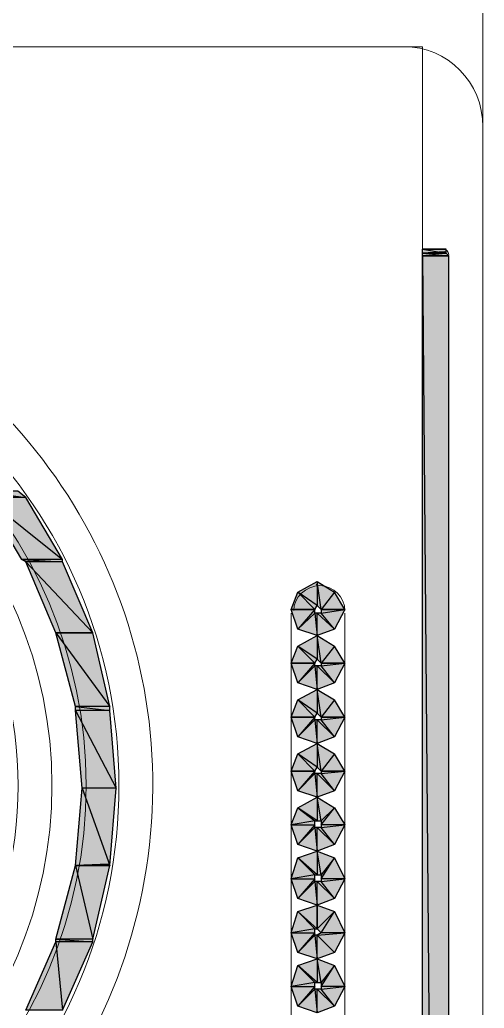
# Model space of a CAD drawing. Header units: millimetres. Extents: x 53 to 176, y -29 to 32.
# Drawn here: x 113.756 to 114.249, y -10.488 to -9.438 of the extents above; entities that cross this region are included whole.
import ezdxf

# ---------------------------------------------------------------- set-up
doc = ezdxf.new("R2010")
doc.units = ezdxf.units.MM
doc.layers.add('15 - Quadro de medição', color=6, linetype='Continuous')

msp = doc.modelspace()

# ---------------------------------------------------------------- hatches: boundary and pattern name
at = {"layer": '15 - Quadro de medição', "true_color": 0x000007}
h = msp.add_hatch(color=7, dxfattribs=at)
h.paths.add_polyline_path([(114.2089, -9.6815), (114.2075, -9.6815), (114.1838, -9.6815)])
h.paths.add_polyline_path([(114.2089, -9.6815), (114.1838, -9.6815), (114.2047, -9.6815)])
h = msp.add_hatch(color=7, dxfattribs=at)
h.paths.add_polyline_path([(114.2089, -9.6815), (114.1838, -9.6815), (114.2089, -9.6857)])
h.paths.add_polyline_path([(114.1838, -9.6815), (114.2089, -9.6857), (114.1838, -9.6857)])
h.paths.add_polyline_path([(114.2089, -9.6857), (114.1838, -9.6857)])
h.paths.add_polyline_path([(114.1838, -9.6857), (114.2089, -9.6857), (114.2075, -9.6843)])
h.paths.add_polyline_path([(114.2089, -9.6857), (114.2075, -9.6843), (114.1838, -9.6857)])
h.paths.add_polyline_path([(114.2089, -9.6857), (114.1838, -9.6857)])
h = msp.add_hatch(color=7, dxfattribs=at)
h.paths.add_polyline_path([(114.2089, -9.6857), (114.1838, -9.6857), (114.2117, -9.6885)])
h.paths.add_polyline_path([(114.1838, -9.6857), (114.2117, -9.6885), (114.1838, -9.6885)])
h.paths.add_polyline_path([(114.2117, -9.6885), (114.1838, -9.6885)])
h.paths.add_polyline_path([(114.1838, -9.6885), (114.2117, -9.6885)])
h.paths.add_polyline_path([(114.2117, -9.6885), (114.1838, -9.6885)])
h.paths.add_polyline_path([(114.2117, -9.6885), (114.1838, -9.6885)])
h = msp.add_hatch(color=7, dxfattribs=at)
h.paths.add_polyline_path([(114.2117, -9.6885), (114.1838, -9.6885), (114.2117, -13.0324)])
h.paths.add_polyline_path([(114.1838, -9.6885), (114.2117, -13.0324), (114.1838, -13.0324)])
h = msp.add_hatch(color=7, dxfattribs=at)
h.paths.add_polyline_path([(113.7536, -9.9386), (113.7117, -9.9386), (113.762, -9.9455)])
h.paths.add_polyline_path([(113.7117, -9.9386), (113.762, -9.9455), (113.7187, -9.9455)])
h = msp.add_hatch(color=7, dxfattribs=at)
h.paths.add_polyline_path([(113.762, -9.9455), (113.7187, -9.9455), (113.8011, -10.0112)])
h.paths.add_polyline_path([(113.7187, -9.9455), (113.8011, -10.0112), (113.7578, -10.0112)])
h = msp.add_hatch(color=7, dxfattribs=at)
h.paths.add_polyline_path([(113.8011, -10.0112), (113.7578, -10.0112), (113.8011, -10.014)])
h.paths.add_polyline_path([(113.7578, -10.0112), (113.8011, -10.014), (113.762, -10.014)])
h = msp.add_hatch(color=7, dxfattribs=at)
h.paths.add_polyline_path([(113.8011, -10.014), (113.762, -10.014), (113.8332, -10.0894)])
h.paths.add_polyline_path([(113.762, -10.014), (113.8332, -10.0894), (113.7941, -10.0894)])
h = msp.add_hatch(color=7, dxfattribs=at)
h.paths.add_polyline_path([(114.1014, -10.0643), (114.0902, -10.0461), (114.0762, -10.0643)])
h.paths.add_polyline_path([(114.0902, -10.0461), (114.0762, -10.0643), (114.072, -10.0349)])
h.paths.add_polyline_path([(114.0762, -10.0643), (114.072, -10.0349), (114.072, -10.0601)])
h.paths.add_polyline_path([(114.072, -10.0349), (114.072, -10.0601), (114.0511, -10.0461)])
h.paths.add_polyline_path([(114.072, -10.0601), (114.0511, -10.0461), (114.0692, -10.0643)])
h.paths.add_polyline_path([(114.0511, -10.0461), (114.0692, -10.0643), (114.0441, -10.0643)])
h = msp.add_hatch(color=7, dxfattribs=at)
h.paths.add_polyline_path([(114.0441, -10.0643), (114.0692, -10.0643), (114.0511, -10.0852)])
h.paths.add_polyline_path([(114.0692, -10.0643), (114.0511, -10.0852), (114.0692, -10.0685)])
h.paths.add_polyline_path([(114.0511, -10.0852), (114.0692, -10.0685), (114.072, -10.0922)])
h.paths.add_polyline_path([(114.0692, -10.0685), (114.072, -10.0922), (114.072, -10.0685)])
h.paths.add_polyline_path([(114.072, -10.0922), (114.072, -10.0685), (114.0902, -10.0852)])
h.paths.add_polyline_path([(114.072, -10.0685), (114.0902, -10.0852), (114.0762, -10.0685)])
h.paths.add_polyline_path([(114.0902, -10.0852), (114.0762, -10.0685), (114.1014, -10.0643)])
h.paths.add_polyline_path([(114.0762, -10.0685), (114.1014, -10.0643), (114.0762, -10.0643)])
h = msp.add_hatch(color=7, dxfattribs=at)
h.paths.add_polyline_path([(113.8332, -10.0894), (113.7941, -10.0894), (113.8514, -10.1676)])
h.paths.add_polyline_path([(113.7941, -10.0894), (113.8514, -10.1676), (113.815, -10.1676)])
h = msp.add_hatch(color=7, dxfattribs=at)
h.paths.add_polyline_path([(114.1014, -10.1215), (114.0902, -10.1034), (114.0762, -10.1215)])
h.paths.add_polyline_path([(114.0902, -10.1034), (114.0762, -10.1215), (114.072, -10.0922)])
h.paths.add_polyline_path([(114.0762, -10.1215), (114.072, -10.0922), (114.072, -10.1173)])
h.paths.add_polyline_path([(114.072, -10.0922), (114.072, -10.1173), (114.0511, -10.1034)])
h.paths.add_polyline_path([(114.072, -10.1173), (114.0511, -10.1034), (114.0692, -10.1215)])
h.paths.add_polyline_path([(114.0511, -10.1034), (114.0692, -10.1215), (114.0441, -10.1215)])
h = msp.add_hatch(color=7, dxfattribs=at)
h.paths.add_polyline_path([(114.0441, -10.1215), (114.0692, -10.1215), (114.0511, -10.1425)])
h.paths.add_polyline_path([(114.0692, -10.1215), (114.0511, -10.1425), (114.0692, -10.1243)])
h.paths.add_polyline_path([(114.0511, -10.1425), (114.0692, -10.1243), (114.072, -10.1495)])
h.paths.add_polyline_path([(114.0692, -10.1243), (114.072, -10.1495), (114.072, -10.1243)])
h.paths.add_polyline_path([(114.072, -10.1495), (114.072, -10.1243), (114.0902, -10.1425)])
h.paths.add_polyline_path([(114.072, -10.1243), (114.0902, -10.1425), (114.0762, -10.1243)])
h.paths.add_polyline_path([(114.0902, -10.1425), (114.0762, -10.1243), (114.1014, -10.1215)])
h.paths.add_polyline_path([(114.0762, -10.1243), (114.1014, -10.1215), (114.0762, -10.1215)])
h = msp.add_hatch(color=7, dxfattribs=at)
h.paths.add_polyline_path([(114.1014, -10.1788), (114.0902, -10.1606), (114.0762, -10.1788)])
h.paths.add_polyline_path([(114.0902, -10.1606), (114.0762, -10.1788), (114.072, -10.1495)])
h.paths.add_polyline_path([(114.0762, -10.1788), (114.072, -10.1495), (114.072, -10.1746)])
h.paths.add_polyline_path([(114.072, -10.1495), (114.072, -10.1746), (114.0511, -10.1606)])
h.paths.add_polyline_path([(114.072, -10.1746), (114.0511, -10.1606), (114.0692, -10.1788)])
h.paths.add_polyline_path([(114.0511, -10.1606), (114.0692, -10.1788), (114.0441, -10.1788)])
h = msp.add_hatch(color=7, dxfattribs=at)
h.paths.add_polyline_path([(113.8514, -10.1676), (113.815, -10.1676), (113.8514, -10.1718)])
h.paths.add_polyline_path([(113.815, -10.1676), (113.8514, -10.1718), (113.815, -10.1718)])
h = msp.add_hatch(color=7, dxfattribs=at)
h.paths.add_polyline_path([(113.8514, -10.1718), (113.815, -10.1718), (113.8583, -10.2542)])
h.paths.add_polyline_path([(113.815, -10.1718), (113.8583, -10.2542), (113.822, -10.2542)])
h = msp.add_hatch(color=7, dxfattribs=at)
h.paths.add_polyline_path([(114.0441, -10.1788), (114.0692, -10.1788), (114.0511, -10.1997)])
h.paths.add_polyline_path([(114.0692, -10.1788), (114.0511, -10.1997), (114.0692, -10.1816)])
h.paths.add_polyline_path([(114.0511, -10.1997), (114.0692, -10.1816), (114.072, -10.2067)])
h.paths.add_polyline_path([(114.0692, -10.1816), (114.072, -10.2067), (114.072, -10.1816)])
h.paths.add_polyline_path([(114.072, -10.2067), (114.072, -10.1816), (114.0902, -10.1997)])
h.paths.add_polyline_path([(114.072, -10.1816), (114.0902, -10.1997), (114.0762, -10.1816)])
h.paths.add_polyline_path([(114.0902, -10.1997), (114.0762, -10.1816), (114.1014, -10.1788)])
h.paths.add_polyline_path([(114.0762, -10.1816), (114.1014, -10.1788), (114.0762, -10.1788)])
h = msp.add_hatch(color=7, dxfattribs=at)
h.paths.add_polyline_path([(114.1014, -10.2361), (114.0902, -10.2179), (114.0762, -10.2361)])
h.paths.add_polyline_path([(114.0902, -10.2179), (114.0762, -10.2361), (114.072, -10.2067)])
h.paths.add_polyline_path([(114.0762, -10.2361), (114.072, -10.2067), (114.072, -10.2319)])
h.paths.add_polyline_path([(114.072, -10.2067), (114.072, -10.2319), (114.0511, -10.2179)])
h.paths.add_polyline_path([(114.072, -10.2319), (114.0511, -10.2179), (114.0692, -10.2361)])
h.paths.add_polyline_path([(114.0511, -10.2179), (114.0692, -10.2361), (114.0441, -10.2361)])
h = msp.add_hatch(color=7, dxfattribs=at)
h.paths.add_polyline_path([(114.0441, -10.2361), (114.0692, -10.2361), (114.0511, -10.257)])
h.paths.add_polyline_path([(114.0692, -10.2361), (114.0511, -10.257), (114.0692, -10.2389)])
h.paths.add_polyline_path([(114.0511, -10.257), (114.0692, -10.2389), (114.072, -10.264)])
h.paths.add_polyline_path([(114.0692, -10.2389), (114.072, -10.264), (114.072, -10.2389)])
h.paths.add_polyline_path([(114.072, -10.264), (114.072, -10.2389), (114.0902, -10.257)])
h.paths.add_polyline_path([(114.072, -10.2389), (114.0902, -10.257), (114.0762, -10.2389)])
h.paths.add_polyline_path([(114.0902, -10.257), (114.0762, -10.2389), (114.1014, -10.2361)])
h.paths.add_polyline_path([(114.0762, -10.2389), (114.1014, -10.2361), (114.0762, -10.2361)])
h = msp.add_hatch(color=7, dxfattribs=at)
h.paths.add_polyline_path([(113.8583, -10.2542), (113.822, -10.2542), (113.8514, -10.3366)])
h.paths.add_polyline_path([(113.822, -10.2542), (113.8514, -10.3366), (113.815, -10.3366)])
h = msp.add_hatch(color=7, dxfattribs=at)
h.paths.add_polyline_path([(114.0902, -10.3143), (114.0762, -10.2961), (114.1014, -10.2933)])
h.paths.add_polyline_path([(114.0762, -10.2961), (114.1014, -10.2933), (114.0762, -10.2933)])
h.paths.add_polyline_path([(114.1014, -10.2933), (114.0762, -10.2933), (114.0902, -10.2752)])
h.paths.add_polyline_path([(114.0762, -10.2933), (114.0902, -10.2752), (114.0762, -10.2891)])
h.paths.add_polyline_path([(114.0902, -10.2752), (114.0762, -10.2891), (114.072, -10.264)])
h.paths.add_polyline_path([(114.0762, -10.2891), (114.072, -10.264), (114.072, -10.2891)])
h.paths.add_polyline_path([(114.072, -10.264), (114.072, -10.2891), (114.0511, -10.2752)])
h.paths.add_polyline_path([(114.072, -10.2891), (114.0511, -10.2752), (114.0692, -10.2891)])
h.paths.add_polyline_path([(114.0511, -10.2752), (114.0692, -10.2891), (114.0441, -10.2933)])
h.paths.add_polyline_path([(114.0692, -10.2891), (114.0441, -10.2933), (114.0692, -10.2933)])
h.paths.add_polyline_path([(114.0441, -10.2933), (114.0692, -10.2933), (114.0511, -10.3143)])
h.paths.add_polyline_path([(114.0692, -10.2933), (114.0511, -10.3143), (114.0692, -10.2961)])
h.paths.add_polyline_path([(114.0511, -10.3143), (114.0692, -10.2961), (114.072, -10.3213)])
h.paths.add_polyline_path([(114.0692, -10.2961), (114.072, -10.3213), (114.072, -10.2961)])
h.paths.add_polyline_path([(114.072, -10.3213), (114.072, -10.2961), (114.0902, -10.3143)])
h.paths.add_polyline_path([(114.072, -10.2961), (114.0902, -10.3143), (114.0762, -10.2961)])
h = msp.add_hatch(color=7, dxfattribs=at)
h.paths.add_polyline_path([(114.0902, -10.3715), (114.0762, -10.3534), (114.1014, -10.3506)])
h.paths.add_polyline_path([(114.0762, -10.3534), (114.1014, -10.3506), (114.0762, -10.3506)])
h.paths.add_polyline_path([(114.1014, -10.3506), (114.0762, -10.3506), (114.0902, -10.3282)])
h.paths.add_polyline_path([(114.0762, -10.3506), (114.0902, -10.3282), (114.0762, -10.3464)])
h.paths.add_polyline_path([(114.0902, -10.3282), (114.0762, -10.3464), (114.072, -10.3213)])
h.paths.add_polyline_path([(114.0762, -10.3464), (114.072, -10.3213), (114.072, -10.3464)])
h.paths.add_polyline_path([(114.072, -10.3213), (114.072, -10.3464), (114.0511, -10.3282)])
h.paths.add_polyline_path([(114.072, -10.3464), (114.0511, -10.3282), (114.0692, -10.3464)])
h.paths.add_polyline_path([(114.0511, -10.3282), (114.0692, -10.3464), (114.0441, -10.3506)])
h.paths.add_polyline_path([(114.0692, -10.3464), (114.0441, -10.3506), (114.0692, -10.3506)])
h.paths.add_polyline_path([(114.0441, -10.3506), (114.0692, -10.3506), (114.0511, -10.3715)])
h.paths.add_polyline_path([(114.0692, -10.3506), (114.0511, -10.3715), (114.0692, -10.3534)])
h.paths.add_polyline_path([(114.0511, -10.3715), (114.0692, -10.3534), (114.072, -10.3785)])
h.paths.add_polyline_path([(114.0692, -10.3534), (114.072, -10.3785), (114.072, -10.3534)])
h.paths.add_polyline_path([(114.072, -10.3785), (114.072, -10.3534), (114.0902, -10.3715)])
h.paths.add_polyline_path([(114.072, -10.3534), (114.0902, -10.3715), (114.0762, -10.3534)])
h = msp.add_hatch(color=7, dxfattribs=at)
h.paths.add_polyline_path([(113.815, -10.3366), (113.8514, -10.3366), (113.85, -10.3352)])
h.paths.add_polyline_path([(113.8514, -10.3366), (113.85, -10.3352), (113.815, -10.3366)])
h = msp.add_hatch(color=7, dxfattribs=at)
h.paths.add_polyline_path([(113.8514, -10.3366), (113.815, -10.3366), (113.8332, -10.4148)])
h.paths.add_polyline_path([(113.815, -10.3366), (113.8332, -10.4148), (113.7941, -10.4148)])
h = msp.add_hatch(color=7, dxfattribs=at)
h.paths.add_polyline_path([(114.072, -10.3785), (114.072, -10.4037), (114.0511, -10.3855)])
h.paths.add_polyline_path([(114.072, -10.4037), (114.0511, -10.3855), (114.0692, -10.4037)])
h.paths.add_polyline_path([(114.0511, -10.3855), (114.0692, -10.4037), (114.0441, -10.4079)])
h.paths.add_polyline_path([(114.0692, -10.4037), (114.0441, -10.4079), (114.0692, -10.4079)])
h.paths.add_polyline_path([(114.0441, -10.4079), (114.0692, -10.4079), (114.0511, -10.4288)])
h.paths.add_polyline_path([(114.0692, -10.4079), (114.0511, -10.4288), (114.0692, -10.4107)])
h.paths.add_polyline_path([(114.0511, -10.4288), (114.0692, -10.4107), (114.072, -10.4358)])
h.paths.add_polyline_path([(114.0692, -10.4107), (114.072, -10.4358), (114.072, -10.4107)])
h.paths.add_polyline_path([(114.072, -10.4358), (114.072, -10.4107), (114.0902, -10.4288)])
h = msp.add_hatch(color=7, dxfattribs=at)
h.paths.add_polyline_path([(114.1014, -10.4079), (114.0762, -10.4079), (114.0902, -10.3855)])
h.paths.add_polyline_path([(114.0762, -10.4079), (114.0902, -10.3855), (114.072, -10.4037)])
h.paths.add_polyline_path([(114.0902, -10.3855), (114.072, -10.4037), (114.072, -10.3785)])
h = msp.add_hatch(color=7, dxfattribs=at)
h.paths.add_polyline_path([(114.0902, -10.4288), (114.072, -10.4107), (114.1014, -10.4079)])
h.paths.add_polyline_path([(114.072, -10.4107), (114.1014, -10.4079), (114.0762, -10.4079)])
h = msp.add_hatch(color=7, dxfattribs=at)
h.paths.add_polyline_path([(113.8332, -10.4176), (113.7941, -10.4176), (113.8011, -10.4903)])
h.paths.add_polyline_path([(113.7941, -10.4176), (113.8011, -10.4903), (113.762, -10.4903)])
h = msp.add_hatch(color=7, dxfattribs=at)
h.paths.add_polyline_path([(113.8332, -10.4148), (113.7941, -10.4148), (113.8332, -10.4176)])
h.paths.add_polyline_path([(113.7941, -10.4148), (113.8332, -10.4176), (113.7941, -10.4176)])
h = msp.add_hatch(color=7, dxfattribs=at)
h.paths.add_polyline_path([(114.0902, -10.4861), (114.0762, -10.4679), (114.1014, -10.4651)])
h.paths.add_polyline_path([(114.0762, -10.4679), (114.1014, -10.4651), (114.0762, -10.4651)])
h.paths.add_polyline_path([(114.1014, -10.4651), (114.0762, -10.4651), (114.0902, -10.4428)])
h.paths.add_polyline_path([(114.0762, -10.4651), (114.0902, -10.4428), (114.0762, -10.4609)])
h.paths.add_polyline_path([(114.0902, -10.4428), (114.0762, -10.4609), (114.072, -10.4358)])
h.paths.add_polyline_path([(114.0762, -10.4609), (114.072, -10.4358), (114.072, -10.4609)])
h.paths.add_polyline_path([(114.072, -10.4358), (114.072, -10.4609), (114.0511, -10.4428)])
h.paths.add_polyline_path([(114.072, -10.4609), (114.0511, -10.4428), (114.0692, -10.4609)])
h.paths.add_polyline_path([(114.0511, -10.4428), (114.0692, -10.4609), (114.0441, -10.4651)])
h.paths.add_polyline_path([(114.0692, -10.4609), (114.0441, -10.4651), (114.0692, -10.4651)])
h.paths.add_polyline_path([(114.0441, -10.4651), (114.0692, -10.4651), (114.0511, -10.4861)])
h.paths.add_polyline_path([(114.0692, -10.4651), (114.0511, -10.4861), (114.0692, -10.4679)])
h.paths.add_polyline_path([(114.0511, -10.4861), (114.0692, -10.4679), (114.072, -10.4931)])
h.paths.add_polyline_path([(114.0692, -10.4679), (114.072, -10.4931), (114.072, -10.4679)])
h.paths.add_polyline_path([(114.072, -10.4931), (114.072, -10.4679), (114.0902, -10.4861)])
h.paths.add_polyline_path([(114.072, -10.4679), (114.0902, -10.4861), (114.0762, -10.4679)])

# ---------------------------------------------------------------- linework, layer by layer
at = {"layer": '15 - Quadro de medição', "color": 7, "linetype": 'Continuous', "lineweight": 20, "true_color": 0x000007}
for points in [[(112.3917, -9.3282), (114.248, -9.3282), (114.248, -13.0324), (112.3917, -13.0324)], [(114.248, -9.3282), (116.1001, -9.3282), (116.1001, -13.0324), (114.248, -13.0324)]]:
    msp.add_lwpolyline(points, close=True, dxfattribs=at)
for points in [[(112.463, -9.4664), (114.1838, -9.4664), (114.1838, -13.0324), (112.456, -13.0324), (112.4546, -13.031), (112.3917, -13.0324)], [(112.4769, -9.4664), (114.1614, -9.4664), (114.1614, -9.4664)], [(114.248, -9.553), (114.248, -13.0324), (112.3917, -13.0324), (112.3917, -9.553)], [(116.1001, -9.553), (116.1001, -13.0324), (114.248, -13.0324), (114.248, -9.553)], [(114.2047, -9.6815), (114.1838, -9.6815), (114.1838, -9.6815)], [(114.1838, -13.0324), (114.2117, -13.0324), (114.2117, -9.6885)], [(114.072, -10.0391), (114.0706, -10.0377), (114.0706, -10.0377)], [(114.0441, -10.0685), (114.0441, -10.9763), (114.0441, -10.9763)], [(114.1014, -10.9763), (114.1014, -10.0685), (114.1014, -10.0685)]]:
    msp.add_lwpolyline(points, dxfattribs=at)
at = {"layer": '15 - Quadro de medição', "color": 7, "linetype": 'Continuous', "lineweight": -2, "true_color": 0x000007}
for points in [[(114.1838, -9.6815), (114.2047, -9.6815), (114.2047, -9.6815)], [(114.2047, -9.6815), (114.2047, -9.6815), (114.1838, -9.6815)], [(114.2047, -9.6815), (114.1838, -9.6815)], [(114.1838, -9.6815), (114.2047, -9.6815), (114.2047, -9.6815)], [(114.2089, -9.6815), (114.2075, -9.6815), (114.1838, -9.6815)], [(114.2089, -9.6815), (114.1838, -9.6815), (114.2047, -9.6815)], [(114.2089, -9.6815), (114.1838, -9.6815), (114.2089, -9.6857)], [(114.1838, -9.6815), (114.2089, -9.6857), (114.1838, -9.6857)], [(114.1838, -9.6857), (114.2089, -9.6857), (114.2075, -9.6843)], [(114.2089, -9.6857), (114.2075, -9.6843), (114.1838, -9.6857)], [(114.2089, -9.6857), (114.1838, -9.6857)], [(114.2089, -9.6857), (114.1838, -9.6857)], [(114.2089, -9.6857), (114.1838, -9.6857), (114.2117, -9.6885)], [(114.1838, -9.6857), (114.2117, -9.6885), (114.1838, -9.6885)], [(114.2117, -9.6885), (114.1838, -9.6885)], [(114.1838, -9.6885), (114.2117, -9.6885), (114.2117, -9.6885)], [(114.2117, -9.6885), (114.2117, -9.6885), (114.1838, -9.6885)], [(114.2117, -9.6885), (114.1838, -9.6885)], [(114.2117, -9.6885), (114.1838, -9.6885), (114.2117, -13.0324)], [(114.1838, -9.6885), (114.2117, -13.0324), (114.1838, -13.0324)], [(113.7536, -9.9386), (113.7117, -9.9386), (113.762, -9.9455)], [(113.7117, -9.9386), (113.762, -9.9455), (113.7187, -9.9455)], [(113.762, -9.9455), (113.7187, -9.9455), (113.8011, -10.0112)], [(113.7187, -9.9455), (113.8011, -10.0112), (113.7578, -10.0112)], [(113.8011, -10.0112), (113.7578, -10.0112), (113.8011, -10.014)], [(113.7578, -10.0112), (113.8011, -10.014), (113.762, -10.014)], [(113.8011, -10.014), (113.762, -10.014), (113.8332, -10.0894)], [(113.762, -10.014), (113.8332, -10.0894), (113.7941, -10.0894)], [(114.072, -10.0349), (114.072, -10.0601), (114.0511, -10.0461)], [(114.0902, -10.0461), (114.0762, -10.0643), (114.072, -10.0349)], [(114.0762, -10.0643), (114.072, -10.0349), (114.072, -10.0601)], [(114.0511, -10.0461), (114.0692, -10.0643), (114.0441, -10.0643)], [(114.072, -10.0601), (114.0511, -10.0461), (114.0692, -10.0643)], [(114.1014, -10.0643), (114.0902, -10.0461), (114.0762, -10.0643)], [(114.0441, -10.0643), (114.0692, -10.0643), (114.0511, -10.0852)], [(114.0692, -10.0643), (114.0511, -10.0852), (114.0692, -10.0685)], [(114.0511, -10.0852), (114.0692, -10.0685), (114.072, -10.0922)], [(114.0692, -10.0685), (114.072, -10.0922), (114.072, -10.0685)], [(114.072, -10.0922), (114.072, -10.0685), (114.0902, -10.0852)], [(114.072, -10.0685), (114.0902, -10.0852), (114.0762, -10.0685)], [(114.0902, -10.0852), (114.0762, -10.0685), (114.1014, -10.0643)], [(114.0762, -10.0685), (114.1014, -10.0643), (114.0762, -10.0643)], [(113.7941, -10.0894), (113.8332, -10.0894), (113.8332, -10.0894)], [(113.8332, -10.0894), (113.8332, -10.0894), (113.7941, -10.0894)], [(113.8332, -10.0894), (113.7941, -10.0894), (113.8514, -10.1676)], [(113.7941, -10.0894), (113.8514, -10.1676), (113.815, -10.1676)], [(114.072, -10.0922), (114.072, -10.1173), (114.0511, -10.1034)], [(114.0902, -10.1034), (114.0762, -10.1215), (114.072, -10.0922)], [(114.0762, -10.1215), (114.072, -10.0922), (114.072, -10.1173)], [(114.0511, -10.1034), (114.0692, -10.1215), (114.0441, -10.1215)], [(114.072, -10.1173), (114.0511, -10.1034), (114.0692, -10.1215)], [(114.1014, -10.1215), (114.0902, -10.1034), (114.0762, -10.1215)], [(114.0441, -10.1215), (114.0692, -10.1215), (114.0511, -10.1425)], [(114.0692, -10.1215), (114.0511, -10.1425), (114.0692, -10.1243)], [(114.0511, -10.1425), (114.0692, -10.1243), (114.072, -10.1495)], [(114.0692, -10.1243), (114.072, -10.1495), (114.072, -10.1243)], [(114.072, -10.1495), (114.072, -10.1243), (114.0902, -10.1425)], [(114.072, -10.1243), (114.0902, -10.1425), (114.0762, -10.1243)], [(114.0902, -10.1425), (114.0762, -10.1243), (114.1014, -10.1215)], [(114.0762, -10.1243), (114.1014, -10.1215), (114.0762, -10.1215)], [(114.072, -10.1495), (114.072, -10.1746), (114.0511, -10.1606)], [(114.0902, -10.1606), (114.0762, -10.1788), (114.072, -10.1495)], [(114.0762, -10.1788), (114.072, -10.1495), (114.072, -10.1746)], [(114.0511, -10.1606), (114.0692, -10.1788), (114.0441, -10.1788)], [(114.072, -10.1746), (114.0511, -10.1606), (114.0692, -10.1788)], [(114.1014, -10.1788), (114.0902, -10.1606), (114.0762, -10.1788)], [(113.8514, -10.1676), (113.815, -10.1676), (113.8514, -10.1718)], [(113.815, -10.1676), (113.8514, -10.1718), (113.815, -10.1718)], [(113.8514, -10.1718), (113.815, -10.1718), (113.8583, -10.2542)], [(113.815, -10.1718), (113.8583, -10.2542), (113.822, -10.2542)], [(114.0441, -10.1788), (114.0692, -10.1788), (114.0511, -10.1997)], [(114.0692, -10.1788), (114.0511, -10.1997), (114.0692, -10.1816)], [(114.0511, -10.1997), (114.0692, -10.1816), (114.072, -10.2067)], [(114.0692, -10.1816), (114.072, -10.2067), (114.072, -10.1816)], [(114.072, -10.2067), (114.072, -10.1816), (114.0902, -10.1997)], [(114.072, -10.1816), (114.0902, -10.1997), (114.0762, -10.1816)], [(114.0902, -10.1997), (114.0762, -10.1816), (114.1014, -10.1788)], [(114.0762, -10.1816), (114.1014, -10.1788), (114.0762, -10.1788)], [(114.072, -10.2067), (114.072, -10.2319), (114.0511, -10.2179)], [(114.0902, -10.2179), (114.0762, -10.2361), (114.072, -10.2067)], [(114.0762, -10.2361), (114.072, -10.2067), (114.072, -10.2319)], [(114.0511, -10.2179), (114.0692, -10.2361), (114.0441, -10.2361)], [(114.072, -10.2319), (114.0511, -10.2179), (114.0692, -10.2361)], [(114.1014, -10.2361), (114.0902, -10.2179), (114.0762, -10.2361)], [(114.0441, -10.2361), (114.0692, -10.2361), (114.0511, -10.257)], [(114.0692, -10.2361), (114.0511, -10.257), (114.0692, -10.2389)], [(114.0511, -10.257), (114.0692, -10.2389), (114.072, -10.264)], [(114.0692, -10.2389), (114.072, -10.264), (114.072, -10.2389)], [(114.072, -10.264), (114.072, -10.2389), (114.0902, -10.257)], [(114.072, -10.2389), (114.0902, -10.257), (114.0762, -10.2389)], [(114.0902, -10.257), (114.0762, -10.2389), (114.1014, -10.2361)], [(114.0762, -10.2389), (114.1014, -10.2361), (114.0762, -10.2361)], [(113.822, -10.2542), (113.8514, -10.3366), (113.815, -10.3366)], [(113.8583, -10.2542), (113.822, -10.2542), (113.8514, -10.3366)], [(114.072, -10.264), (114.072, -10.2891), (114.0511, -10.2752)], [(114.0902, -10.2752), (114.0762, -10.2891), (114.072, -10.264)], [(114.0762, -10.2891), (114.072, -10.264), (114.072, -10.2891)], [(114.0511, -10.2752), (114.0692, -10.2891), (114.0441, -10.2933)], [(114.072, -10.2891), (114.0511, -10.2752), (114.0692, -10.2891)], [(114.1014, -10.2933), (114.0762, -10.2933), (114.0902, -10.2752)], [(114.0762, -10.2933), (114.0902, -10.2752), (114.0762, -10.2891)], [(114.0692, -10.2891), (114.0441, -10.2933), (114.0692, -10.2933)], [(114.0441, -10.2933), (114.0692, -10.2933), (114.0511, -10.3143)], [(114.0692, -10.2933), (114.0511, -10.3143), (114.0692, -10.2961)], [(114.0902, -10.3143), (114.0762, -10.2961), (114.1014, -10.2933)], [(114.0762, -10.2961), (114.1014, -10.2933), (114.0762, -10.2933)], [(114.0511, -10.3143), (114.0692, -10.2961), (114.072, -10.3213)], [(114.0692, -10.2961), (114.072, -10.3213), (114.072, -10.2961)], [(114.072, -10.3213), (114.072, -10.2961), (114.0902, -10.3143)], [(114.072, -10.2961), (114.0902, -10.3143), (114.0762, -10.2961)], [(114.072, -10.3213), (114.072, -10.3464), (114.0511, -10.3282)], [(114.0902, -10.3282), (114.0762, -10.3464), (114.072, -10.3213)], [(114.0762, -10.3464), (114.072, -10.3213), (114.072, -10.3464)], [(113.815, -10.3366), (113.8514, -10.3366), (113.85, -10.3352)], [(113.8514, -10.3366), (113.85, -10.3352), (113.815, -10.3366)], [(114.0511, -10.3282), (114.0692, -10.3464), (114.0441, -10.3506)], [(114.072, -10.3464), (114.0511, -10.3282), (114.0692, -10.3464)], [(114.1014, -10.3506), (114.0762, -10.3506), (114.0902, -10.3282)], [(114.0762, -10.3506), (114.0902, -10.3282), (114.0762, -10.3464)], [(113.815, -10.3366), (113.8332, -10.4148), (113.7941, -10.4148)], [(113.8514, -10.3366), (113.815, -10.3366), (113.8332, -10.4148)], [(114.0692, -10.3464), (114.0441, -10.3506), (114.0692, -10.3506)], [(114.0441, -10.3506), (114.0692, -10.3506), (114.0511, -10.3715)], [(114.0692, -10.3506), (114.0511, -10.3715), (114.0692, -10.3534)], [(114.0511, -10.3715), (114.0692, -10.3534), (114.072, -10.3785)], [(114.0692, -10.3534), (114.072, -10.3785), (114.072, -10.3534)], [(114.072, -10.3785), (114.072, -10.3534), (114.0902, -10.3715)], [(114.072, -10.3534), (114.0902, -10.3715), (114.0762, -10.3534)], [(114.0902, -10.3715), (114.0762, -10.3534), (114.1014, -10.3506)], [(114.0762, -10.3534), (114.1014, -10.3506), (114.0762, -10.3506)], [(114.0511, -10.3855), (114.0692, -10.4037), (114.0441, -10.4079)], [(114.072, -10.3785), (114.072, -10.4037), (114.0511, -10.3855)], [(114.072, -10.4037), (114.0511, -10.3855), (114.0692, -10.4037)], [(114.0902, -10.3855), (114.072, -10.4037), (114.072, -10.3785)], [(114.0762, -10.4079), (114.0902, -10.3855), (114.072, -10.4037)], [(114.1014, -10.4079), (114.0762, -10.4079), (114.0902, -10.3855)], [(114.0692, -10.4037), (114.0441, -10.4079), (114.0692, -10.4079)], [(114.0441, -10.4079), (114.0692, -10.4079), (114.0511, -10.4288)], [(114.0692, -10.4079), (114.0511, -10.4288), (114.0692, -10.4107)], [(114.0902, -10.4288), (114.072, -10.4107), (114.1014, -10.4079)], [(114.072, -10.4107), (114.1014, -10.4079), (114.0762, -10.4079)], [(113.7941, -10.4176), (113.8011, -10.4903), (113.762, -10.4903)], [(113.8332, -10.4148), (113.7941, -10.4148), (113.8332, -10.4176)], [(113.7941, -10.4148), (113.8332, -10.4176), (113.7941, -10.4176)], [(113.8332, -10.4176), (113.7941, -10.4176), (113.8011, -10.4903)], [(114.0511, -10.4288), (114.0692, -10.4107), (114.072, -10.4358)], [(114.0692, -10.4107), (114.072, -10.4358), (114.072, -10.4107)], [(114.072, -10.4358), (114.072, -10.4107), (114.0902, -10.4288)], [(114.072, -10.4358), (114.072, -10.4609), (114.0511, -10.4428)], [(114.0902, -10.4428), (114.0762, -10.4609), (114.072, -10.4358)], [(114.0762, -10.4609), (114.072, -10.4358), (114.072, -10.4609)], [(114.0511, -10.4428), (114.0692, -10.4609), (114.0441, -10.4651)], [(114.072, -10.4609), (114.0511, -10.4428), (114.0692, -10.4609)], [(114.1014, -10.4651), (114.0762, -10.4651), (114.0902, -10.4428)], [(114.0762, -10.4651), (114.0902, -10.4428), (114.0762, -10.4609)], [(114.0692, -10.4609), (114.0441, -10.4651), (114.0692, -10.4651)], [(114.0441, -10.4651), (114.0692, -10.4651), (114.0511, -10.4861)], [(114.0692, -10.4651), (114.0511, -10.4861), (114.0692, -10.4679)], [(114.0511, -10.4861), (114.0692, -10.4679), (114.072, -10.4931)], [(114.0692, -10.4679), (114.072, -10.4931), (114.072, -10.4679)], [(114.072, -10.4931), (114.072, -10.4679), (114.0902, -10.4861)], [(114.072, -10.4679), (114.0902, -10.4861), (114.0762, -10.4679)], [(114.0902, -10.4861), (114.0762, -10.4679), (114.1014, -10.4651)], [(114.0762, -10.4679), (114.1014, -10.4651), (114.0762, -10.4651)]]:
    msp.add_lwpolyline(points, close=True, dxfattribs=at)
at = {"layer": '15 - Quadro de medição', "color": 7, "linetype": 'Continuous', "lineweight": 20, "true_color": 0x000007}
for points in [[(114.248, -9.5517), (114.248, -9.5042), (114.2103, -9.4664), (114.1642, -9.4664)], [(114.2117, -9.6871), (114.2117, -9.6843), (114.2089, -9.6815), (114.2061, -9.6815)], [(113.6963, -10.4651), (113.7731, -10.3338), (113.7731, -10.1704), (113.6963, -10.0377)], [(114.0748, -10.0391), (114.0595, -10.0391), (114.0469, -10.0517), (114.0469, -10.0657)], [(114.1014, -10.0657), (114.1014, -10.0517), (114.0888, -10.0391), (114.0748, -10.0391)]]:
    msp.add_open_spline(points, degree=3, dxfattribs=at)
for points in [[(113.8611, -10.2514), (113.8611, -9.9567), (113.6223, -9.7179), (113.3262, -9.7179), (113.3262, -9.7179), (113.0315, -9.7179), (112.7926, -9.9567), (112.7926, -10.2514), (112.7926, -10.2514), (112.7926, -10.5475), (113.0315, -10.7864), (113.3262, -10.7864), (113.3262, -10.7864), (113.6223, -10.7864), (113.8611, -10.5475), (113.8611, -10.2514)], [(113.065, -9.7444), (112.8317, -9.8659), (112.7102, -10.1299), (112.7731, -10.3869), (112.7731, -10.3869), (112.8345, -10.6425), (113.0636, -10.8227), (113.3262, -10.8227), (113.3262, -10.8227), (113.5902, -10.8227), (113.8192, -10.6425), (113.8807, -10.3869), (113.8807, -10.3869), (113.9435, -10.1299), (113.822, -9.8659), (113.5888, -9.7444)], [(113.8262, -10.2514), (113.8262, -9.9763), (113.6027, -9.7528), (113.3262, -9.7528), (113.3262, -9.7528), (113.051, -9.7528), (112.8275, -9.9763), (112.8275, -10.2514), (112.8275, -10.2514), (112.8275, -10.528), (113.051, -10.7501), (113.3262, -10.7501), (113.3262, -10.7501), (113.6027, -10.7501), (113.8262, -10.528), (113.8262, -10.2514)], [(113.7899, -10.2514), (113.7899, -9.9958), (113.5832, -9.7891), (113.3262, -9.7891), (113.3262, -9.7891), (113.0706, -9.7891), (112.8638, -9.9958), (112.8638, -10.2514), (112.8638, -10.2514), (112.8638, -10.507), (113.0706, -10.7152), (113.3262, -10.7152), (113.3262, -10.7152), (113.5832, -10.7152), (113.7899, -10.507), (113.7899, -10.2514)]]:
    msp.add_open_spline(points, degree=3, knots=[0, 0, 0, 0, 0.0625, 0.0625, 0.0625, 0.062501, 0.125, 0.125, 0.125, 0.125001, 0.1875, 0.1875, 0.1875, 0.187501, 1, 1, 1, 1], dxfattribs=at)

doc.saveas('drawing.dxf')
